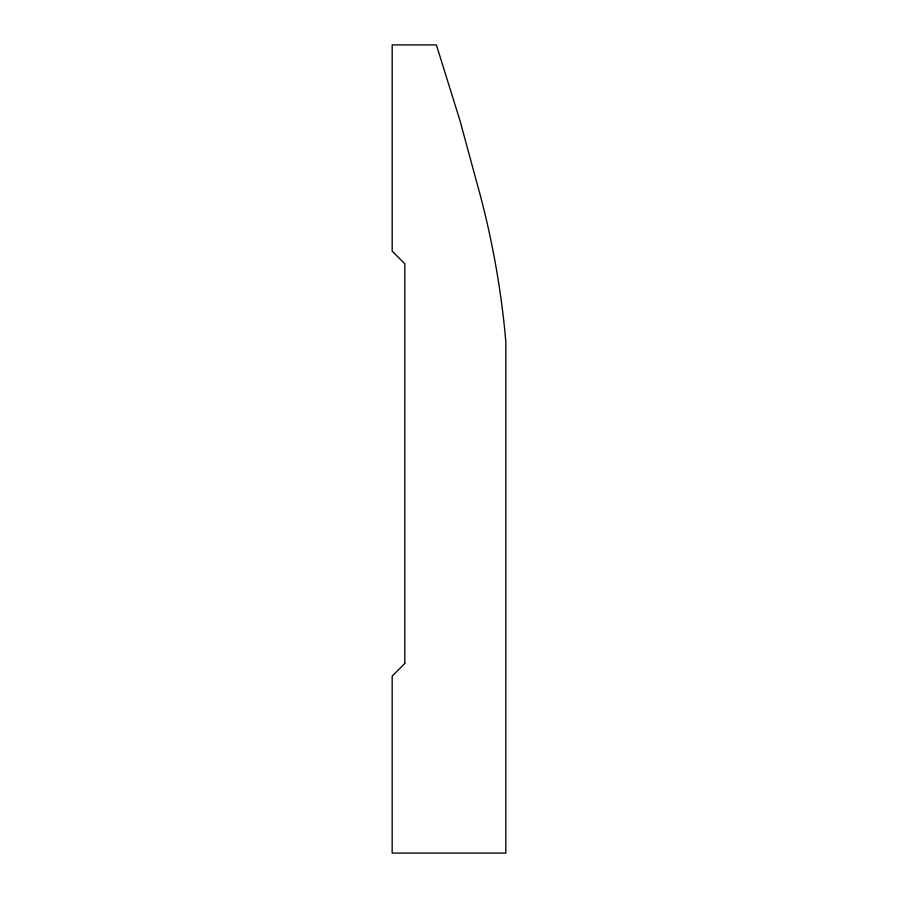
<?xml version="1.0" encoding="UTF-8"?>
<svg xmlns="http://www.w3.org/2000/svg" width="898" height="898" viewBox="0 0 898 898"><rect width="100%" height="100%" fill="white"/><g stroke="black" fill="none" stroke-linecap="round" stroke-linejoin="round"><path stroke-width="1.35" d="M404.796 663.487L392.168 676.115L392.168 853.1L505.821 853.1L505.832 341.667A869.545 869.545 0 0 0 480.576 196.438L459.888 120.253L436.372 44.9L392.179 44.9L392.179 251.148L404.807 263.776L404.796 663.487"/></g></svg>
